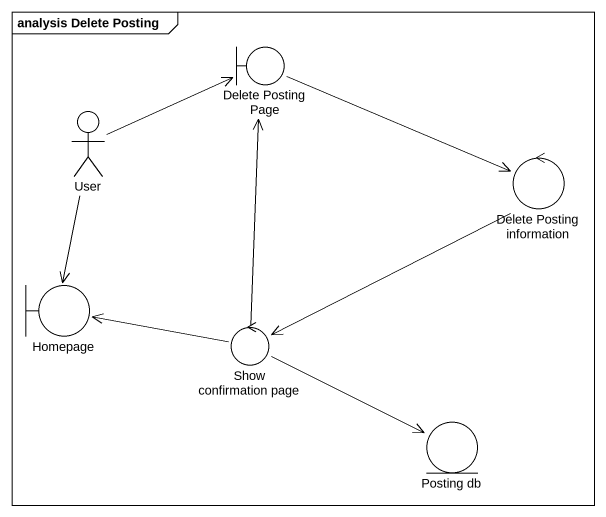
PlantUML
@startuml
mainframe analysis Delete Posting
boundary "Delete Posting Page" as Delete_Posting_Page
actor User
control "Delete Posting information" as Delete_Posting_information
boundary Homepage
control "Show confirmation page" as Show_confirmation_page
entity "Posting db" as Posting_db
Delete_Posting_Page -right-> Delete_Posting_information
User -right-> Delete_Posting_Page
User --> Homepage
Delete_Posting_information -left-> Show_confirmation_page
Show_confirmation_page -up-> Delete_Posting_Page
Show_confirmation_page -left-> Homepage
Show_confirmation_page -right-> Posting_db
@enduml
